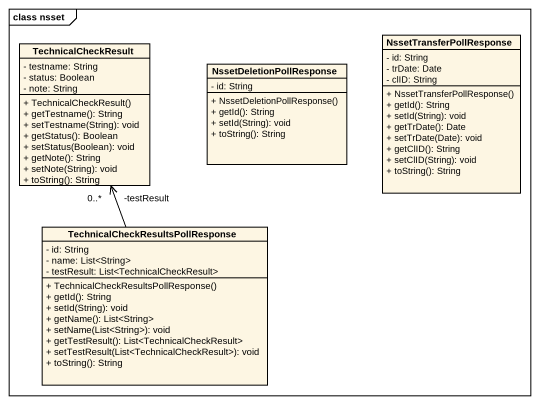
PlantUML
@startuml
mainframe class nsset
hide circle
hide empty members
skinparam classAttributeIconSize 0
class TechnicalCheckResult {
  - testname: String
  - status: Boolean
  - note: String
  + TechnicalCheckResult()
  + getTestname(): String
  + setTestname(String): void
  + getStatus(): Boolean
  + setStatus(Boolean): void
  + getNote(): String
  + setNote(String): void
  + toString(): String
}
class NssetDeletionPollResponse {
  - id: String
  + NssetDeletionPollResponse()
  + getId(): String
  + setId(String): void
  + toString(): String
}
class NssetTransferPollResponse {
  - id: String
  - trDate: Date
  - clID: String
  + NssetTransferPollResponse()
  + getId(): String
  + setId(String): void
  + getTrDate(): Date
  + setTrDate(Date): void
  + getClID(): String
  + setClID(String): void
  + toString(): String
}
class "TechnicalCheckResultsPollResponse" as TechnicalCheckResultsPollRes {
  - id: String
  - name: List<String>
  - testResult: List<TechnicalCheckResult>
  + TechnicalCheckResultsPollResponse()
  + getId(): String
  + setId(String): void
  + getName(): List<String>
  + setName(List<String>): void
  + getTestResult(): List<TechnicalCheckResult>
  + setTestResult(List<TechnicalCheckResult>): void
  + toString(): String
}
TechnicalCheckResultsPollRes -up-> "-testResult\n0..*" TechnicalCheckResult
@enduml
